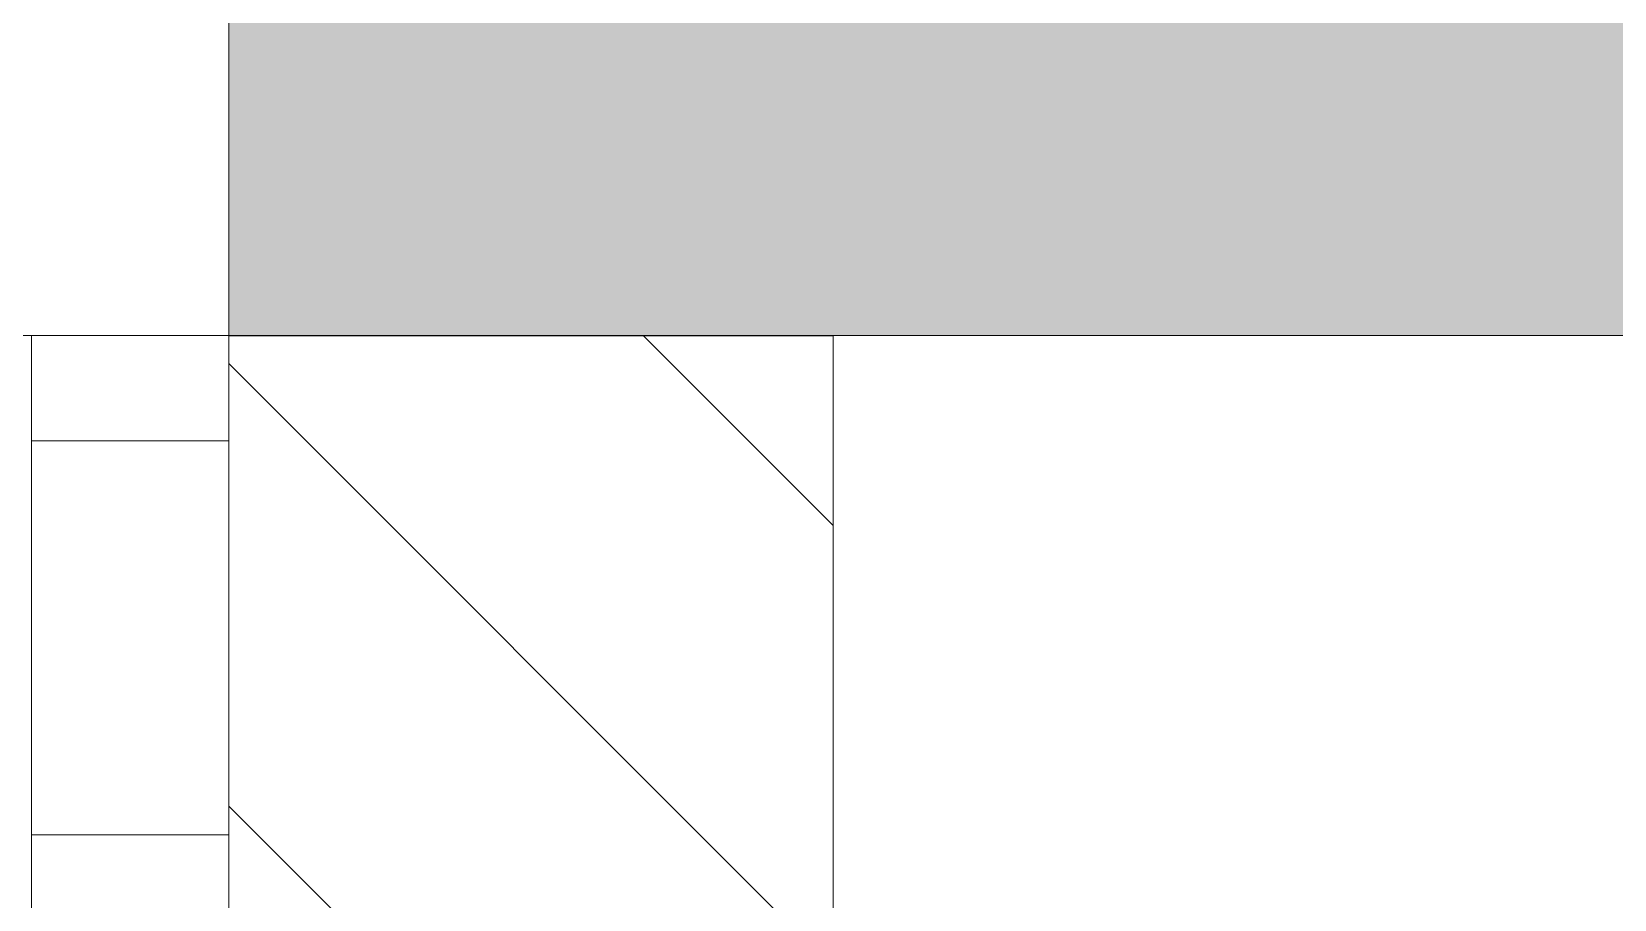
# Model space of a CAD drawing. Header units: millimetres. Extents: x -106145 to 154907, y -84585 to 152038.
# Drawn here: x 25314 to 25916, y -14479 to -14149 of the extents above; entities that cross this region are included whole.
import ezdxf

# ---------------------------------------------------------------- set-up
doc = ezdxf.new("R2010")
doc.units = ezdxf.units.MM
doc.linetypes.add('Cut Out Line _2_', pattern=[2, 1, -1])
doc.layers.add('A-DETL', color=7, linetype='Continuous', lineweight=5, true_color=0x00a600)
for name, color, linetype, lineweight in [('A-GLAZ', 7, 'Continuous', 5), ('A-WALL', 7, 'Continuous', 5), ('A-WALL-PATT', 7, 'Continuous', 5)]:
    doc.layers.add(name, color=color, linetype=linetype, lineweight=lineweight)

# ---------------------------------------------------------------- blocks, each defined once
blk = doc.blocks.new('glazing frame3 - glazing frame-10194168-Site Plan -MAIN')
at = {"layer": 'A-GLAZ', "color": 253, "lineweight": 18, "true_color": 0xaaaaaa}
for p, q in [((25388.75, -18304.87), (25313.75, -18304.87)), ((25313.75, -18304.87), (25313.75, -18454.87)), ((25388.75, -18454.87), (25388.75, -18304.87)), ((25313.75, -18454.87), (25388.75, -18454.87))]:
    blk.add_line(p, q, dxfattribs=at)
blk = doc.blocks.new('2022_11_09_AB BLOCKFACADE WITH CONTINOUS WINDOW_rvt-1-Site Plan -MAIN')
at = {"layer": 'A-WALL-PATT', "true_color": 0xcccccb}
blk.add_hatch(color=254, dxfattribs=at).paths.add_polyline_path([(25388.75, -14264.95), (30748.75, -14264.95), (30748.75, -13964.95), (25388.75, -13964.95)], flags=0)
at = {"layer": 'A-WALL-PATT', "true_color": 0xeaeaea}
h = blk.add_hatch(dxfattribs=at)
h.set_pattern_fill('FP_19', color=254, style=0, pattern_type=2)
h.set_pattern_definition([(315, (0, 0), (84.18955, 84.18955), [])])
h.paths.add_polyline_path([(25618.75, -15164.95), (25618.75, -14265), (25388.75, -14265), (25388.75, -15164.95)], flags=0)
at = {"layer": 'A-WALL', "color": 254, "lineweight": 18, "true_color": 0xdddddd}
for p, q in [((25388.75, -13964.95), (25388.75, -14264.95)), ((25388.75, -14264.95), (30748.75, -14264.95))]:
    blk.add_line(p, q, dxfattribs=at)
at = {"layer": 'A-WALL', "color": 254, "true_color": 0xdddddd}
for p, q in [((21688.75, -14264.95), (25313.75, -14264.95)), ((25313.75, -14264.95), (25388.75, -14264.95))]:
    blk.add_line(p, q, dxfattribs=at)
at = {"layer": 'A-WALL', "color": 253, "true_color": 0xaaaaaa}
for p, q in [((25313.75, -14264.95), (25313.75, -14304.95)), ((25313.75, -14454.95), (25313.75, -14494.95))]:
    blk.add_line(p, q, dxfattribs=at)
at = {"layer": 'A-WALL', "color": 253, "lineweight": 18, "true_color": 0xaaaaaa}
for p, q in [((25388.75, -14265), (25388.75, -15164.95)), ((25618.75, -14265), (25388.75, -14265)), ((25618.75, -15164.95), (25618.75, -14265))]:
    blk.add_line(p, q, dxfattribs=at)
at = {"color": 253, "lineweight": 5, "true_color": 0xaaaaaa}
blk.add_blockref('glazing frame3 - glazing frame-10194168-Site Plan -MAIN', (0, 3999.93), dxfattribs=at)

msp = doc.modelspace()

# ---------------------------------------------------------------- block references
at = {"lineweight": 5}
msp.add_blockref('2022_11_09_AB BLOCKFACADE WITH CONTINOUS WINDOW_rvt-1-Site Plan -MAIN', (0, 0), dxfattribs=at)

# ---------------------------------------------------------------- next in the draw order: linework, layer by layer
at = {"layer": 'A-DETL', "color": 8, "linetype": 'Cut Out Line _2_', "true_color": 0x808080}
msp.add_line((-14611.25, -14264.95), (57388.75, -14264.95), dxfattribs=at)

doc.saveas('drawing.dxf')
